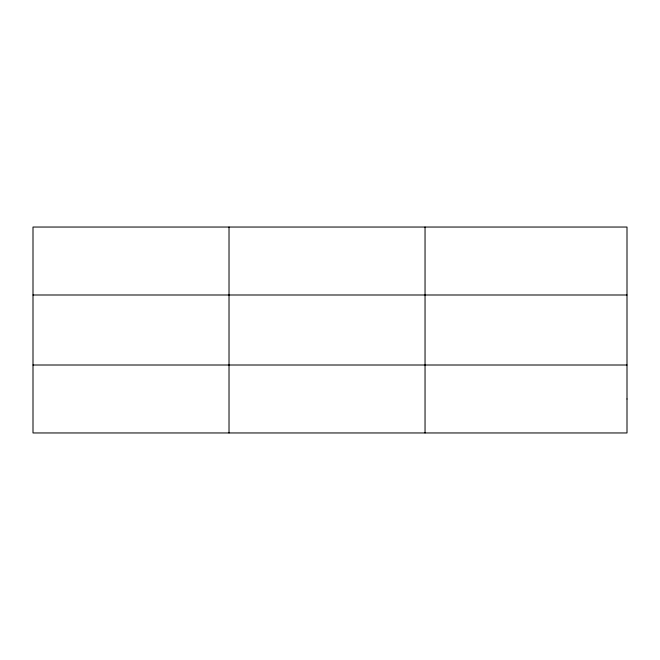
<?xml version="1.0" encoding="UTF-8"?>
<svg xmlns="http://www.w3.org/2000/svg" width="660" height="660" viewBox="0 0 660 660"><rect width="100%" height="100%" fill="white"/><g stroke="black" fill="none" stroke-linecap="round" stroke-linejoin="round"><path stroke-width="0.99" d="M229.02 227.04L229.02 432.96M425.04 227.04L425.04 432.96M33 294.995L627 294.995M33 365.005L627 365.005M627 398.986L627 432.96L33 432.96L33 227.04L627 227.04L627 398.986"/></g></svg>
